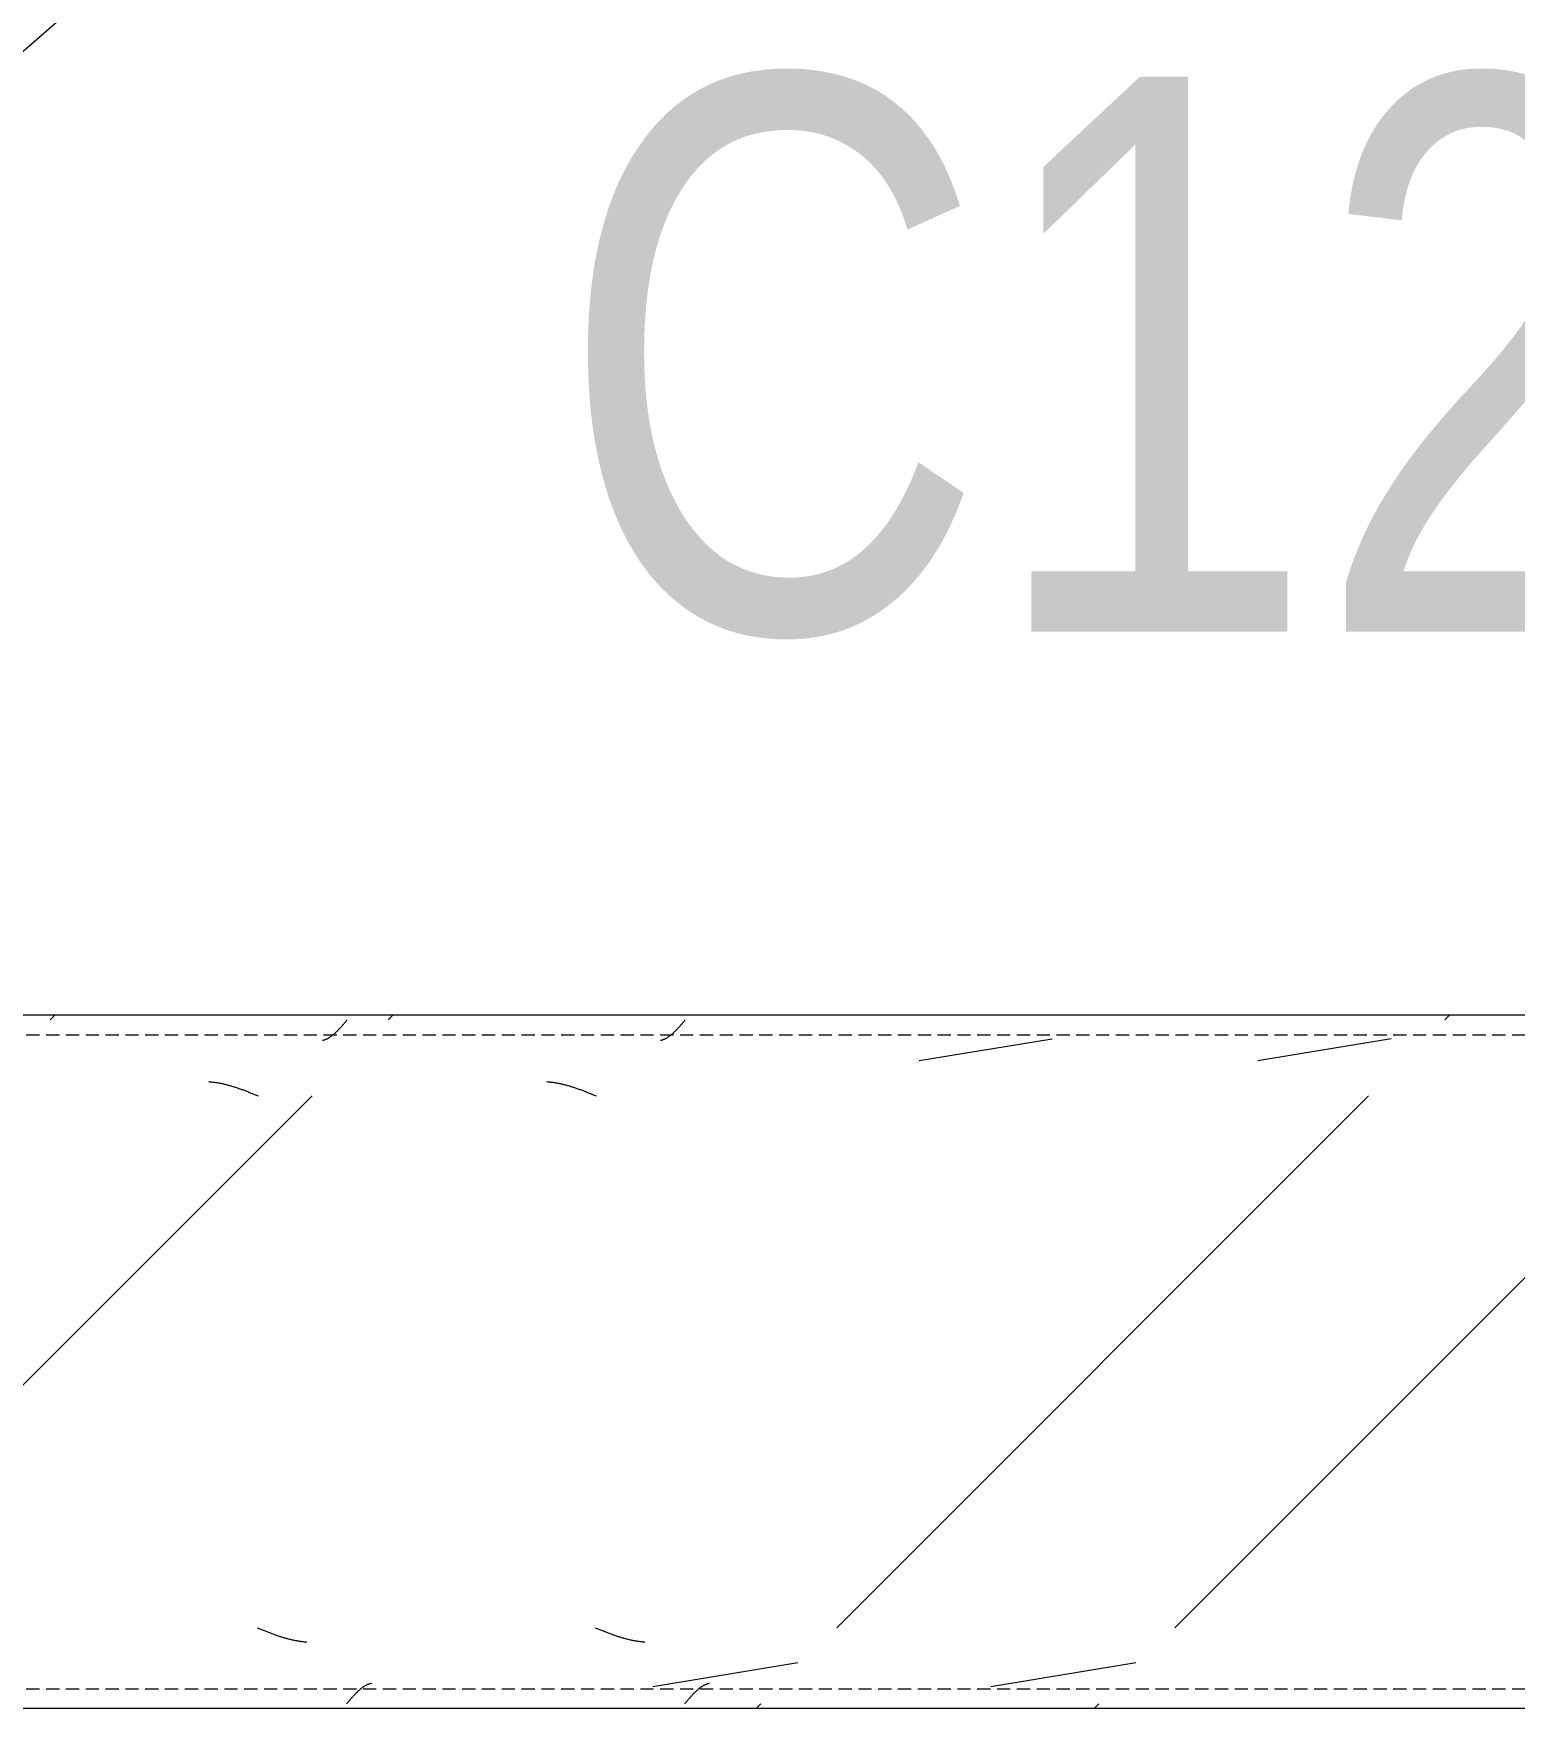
# Model space of a CAD drawing. Header units: centimetres. Extents: x -6111 to 13767, y -285 to 1600.
# Drawn here: x -3337.5 to -3284.1, y 208.8 to 269.2 of the extents above; entities that cross this region are included whole.
import ezdxf

# ---------------------------------------------------------------- set-up
doc = ezdxf.new("R2010")
doc.units = ezdxf.units.CM
doc.linetypes.add('Hidden', pattern=[0.714375, 0.47625, -0.238125])
doc.layers.add('S-BEAM', color=7, linetype='Continuous', lineweight=9)
doc.layers.add('S-BEAM-IDEN', color=7, linetype='Continuous', lineweight=18)
doc.styles.add('Century Gothic_2', font='GOTHIC.TTF', dxfattribs={"width": 0.8, "height": 20})
pattern_1 = [(45, (0, 0), (-25.14472, 25.14472), []), (45, (0, 38.1), (-25.14472, 25.14472), [])]

# ---------------------------------------------------------------- blocks, each defined once
blk = doc.blocks.new('FP_94-Elevación Eje 2')
at = {"layer": 'S-BEAM', "color": 9, "true_color": 0xc0c0c0}
for p, q in [((-5631.124, 209.537), (-5631.108, 209.55)), ((-5631.108, 209.55), (-5631.092, 209.563)), ((-5631.092, 209.563), (-5631.077, 209.575)), ((-5631.077, 209.575), (-5631.061, 209.587)), ((-5631.061, 209.587), (-5631.045, 209.598)), ((-5631.045, 209.598), (-5631.029, 209.609)), ((-5631.029, 209.609), (-5631.014, 209.62)), ((-5631.014, 209.62), (-5630.998, 209.631)), ((-5630.998, 209.631), (-5630.982, 209.641)), ((-5630.982, 209.641), (-5630.967, 209.65)), ((-5630.967, 209.65), (-5630.951, 209.66)), ((-5630.951, 209.66), (-5630.935, 209.669)), ((-5630.935, 209.669), (-5630.92, 209.677)), ((-5630.92, 209.677), (-5630.904, 209.685)), ((-5630.904, 209.685), (-5630.888, 209.693)), ((-5630.888, 209.693), (-5630.873, 209.7)), ((-5630.873, 209.7), (-5630.857, 209.707)), ((-5630.857, 209.707), (-5630.841, 209.713)), ((-5630.841, 209.713), (-5630.825, 209.719)), ((-5630.825, 209.719), (-5630.81, 209.725)), ((-5630.81, 209.725), (-5630.794, 209.73)), ((-5630.794, 209.73), (-5630.778, 209.734)), ((-5630.778, 209.734), (-5630.763, 209.738)), ((-5630.763, 209.738), (-5630.747, 209.742)), ((-5630.747, 209.742), (-5630.731, 209.745)), ((-5618.934, 209.537), (-5618.918, 209.55)), ((-5618.918, 209.55), (-5618.903, 209.563)), ((-5618.903, 209.563), (-5618.887, 209.575)), ((-5618.887, 209.575), (-5618.871, 209.587)), ((-5618.871, 209.587), (-5618.856, 209.598)), ((-5618.856, 209.598), (-5618.84, 209.609)), ((-5618.84, 209.609), (-5618.824, 209.62)), ((-5618.824, 209.62), (-5618.809, 209.631)), ((-5618.809, 209.631), (-5618.793, 209.641)), ((-5618.793, 209.641), (-5618.777, 209.65)), ((-5618.777, 209.65), (-5618.762, 209.66)), ((-5618.762, 209.66), (-5618.746, 209.669)), ((-5618.746, 209.669), (-5618.73, 209.677)), ((-5618.73, 209.677), (-5618.714, 209.685)), ((-5618.714, 209.685), (-5618.699, 209.693)), ((-5618.699, 209.693), (-5618.683, 209.7)), ((-5618.683, 209.7), (-5618.667, 209.707)), ((-5618.667, 209.707), (-5618.652, 209.713)), ((-5618.652, 209.713), (-5618.636, 209.719)), ((-5618.636, 209.719), (-5618.62, 209.725)), ((-5618.62, 209.725), (-5618.605, 209.73)), ((-5618.605, 209.73), (-5618.589, 209.734)), ((-5618.589, 209.734), (-5618.573, 209.738)), ((-5618.573, 209.738), (-5618.558, 209.742)), ((-5618.558, 209.742), (-5618.542, 209.745)), ((-5631.626, 209.003), (-5631.61, 209.021)), ((-5631.61, 209.021), (-5631.594, 209.04)), ((-5631.594, 209.04), (-5631.579, 209.059)), ((-5631.579, 209.059), (-5631.563, 209.077)), ((-5631.563, 209.077), (-5631.547, 209.095)), ((-5631.547, 209.095), (-5631.532, 209.114)), ((-5631.532, 209.114), (-5631.516, 209.132)), ((-5631.516, 209.132), (-5631.5, 209.15)), ((-5631.5, 209.15), (-5631.484, 209.169)), ((-5631.484, 209.169), (-5631.469, 209.187)), ((-5631.469, 209.187), (-5631.453, 209.205)), ((-5631.453, 209.205), (-5631.437, 209.222)), ((-5631.437, 209.222), (-5631.422, 209.24)), ((-5631.422, 209.24), (-5631.406, 209.258)), ((-5631.406, 209.258), (-5631.39, 209.275)), ((-5631.39, 209.275), (-5631.375, 209.292)), ((-5631.375, 209.292), (-5631.359, 209.309)), ((-5631.359, 209.309), (-5631.343, 209.326)), ((-5631.343, 209.326), (-5631.328, 209.343)), ((-5631.328, 209.343), (-5631.312, 209.359)), ((-5631.312, 209.359), (-5631.296, 209.376)), ((-5631.296, 209.376), (-5631.281, 209.392)), ((-5631.281, 209.392), (-5631.265, 209.407)), ((-5631.265, 209.407), (-5631.249, 209.423)), ((-5631.249, 209.423), (-5631.233, 209.438)), ((-5631.233, 209.438), (-5631.218, 209.453)), ((-5631.218, 209.453), (-5631.202, 209.468)), ((-5631.202, 209.468), (-5631.186, 209.482)), ((-5631.186, 209.482), (-5631.171, 209.496)), ((-5631.171, 209.496), (-5631.155, 209.51)), ((-5631.155, 209.51), (-5631.139, 209.524)), ((-5631.139, 209.524), (-5631.124, 209.537)), ((-5619.436, 209.003), (-5619.421, 209.021)), ((-5619.421, 209.021), (-5619.405, 209.04)), ((-5619.405, 209.04), (-5619.389, 209.059)), ((-5619.389, 209.059), (-5619.374, 209.077)), ((-5619.374, 209.077), (-5619.358, 209.095)), ((-5619.358, 209.095), (-5619.342, 209.114)), ((-5619.342, 209.114), (-5619.326, 209.132)), ((-5619.326, 209.132), (-5619.311, 209.15)), ((-5619.311, 209.15), (-5619.295, 209.169)), ((-5619.295, 209.169), (-5619.279, 209.187)), ((-5619.279, 209.187), (-5619.264, 209.205)), ((-5619.264, 209.205), (-5619.248, 209.222)), ((-5619.248, 209.222), (-5619.232, 209.24)), ((-5619.232, 209.24), (-5619.217, 209.258)), ((-5619.217, 209.258), (-5619.201, 209.275)), ((-5619.201, 209.275), (-5619.185, 209.292)), ((-5619.185, 209.292), (-5619.17, 209.309)), ((-5619.17, 209.309), (-5619.154, 209.326)), ((-5619.154, 209.326), (-5619.138, 209.343)), ((-5619.138, 209.343), (-5619.122, 209.359)), ((-5619.122, 209.359), (-5619.107, 209.376)), ((-5619.107, 209.376), (-5619.091, 209.392)), ((-5619.091, 209.392), (-5619.075, 209.407)), ((-5619.075, 209.407), (-5619.06, 209.423)), ((-5619.06, 209.423), (-5619.044, 209.438)), ((-5619.044, 209.438), (-5619.028, 209.453)), ((-5619.028, 209.453), (-5619.013, 209.468)), ((-5619.013, 209.468), (-5618.997, 209.482)), ((-5618.997, 209.482), (-5618.981, 209.496)), ((-5618.981, 209.496), (-5618.966, 209.51)), ((-5618.966, 209.51), (-5618.95, 209.524)), ((-5618.95, 209.524), (-5618.934, 209.537))]:
    blk.add_line(p, q, dxfattribs=at)
blk = doc.blocks.new('FP_95-Elevación Eje 2')
at = {"layer": 'S-BEAM', "color": 9, "true_color": 0xc0c0c0}
for p, q in [((-5634.854, 211.746), (-5634.822, 211.733)), ((-5634.822, 211.733), (-5634.791, 211.72)), ((-5634.791, 211.72), (-5634.759, 211.707)), ((-5634.759, 211.707), (-5634.728, 211.694)), ((-5634.728, 211.694), (-5634.697, 211.682)), ((-5634.697, 211.682), (-5634.665, 211.669)), ((-5634.665, 211.669), (-5634.634, 211.656)), ((-5634.634, 211.656), (-5634.602, 211.644)), ((-5634.602, 211.644), (-5634.571, 211.631)), ((-5634.571, 211.631), (-5634.54, 211.619)), ((-5634.54, 211.619), (-5634.508, 211.606)), ((-5634.508, 211.606), (-5634.477, 211.594)), ((-5634.477, 211.594), (-5634.446, 211.582)), ((-5634.446, 211.582), (-5634.414, 211.569)), ((-5634.414, 211.569), (-5634.383, 211.557)), ((-5634.383, 211.557), (-5634.351, 211.545)), ((-5634.351, 211.545), (-5634.32, 211.534)), ((-5634.32, 211.534), (-5634.289, 211.522)), ((-5634.289, 211.522), (-5634.257, 211.51)), ((-5634.257, 211.51), (-5634.226, 211.499)), ((-5634.226, 211.499), (-5634.195, 211.488)), ((-5634.195, 211.488), (-5634.163, 211.477)), ((-5634.163, 211.477), (-5634.132, 211.466)), ((-5634.132, 211.466), (-5634.1, 211.455)), ((-5634.1, 211.455), (-5634.069, 211.444)), ((-5634.069, 211.444), (-5634.038, 211.434)), ((-5634.038, 211.434), (-5634.006, 211.424)), ((-5634.006, 211.424), (-5633.975, 211.414)), ((-5633.975, 211.414), (-5633.943, 211.404)), ((-5633.943, 211.404), (-5633.912, 211.394)), ((-5633.912, 211.394), (-5633.881, 211.385)), ((-5633.881, 211.385), (-5633.849, 211.376)), ((-5633.849, 211.376), (-5633.818, 211.367)), ((-5633.818, 211.367), (-5633.787, 211.358)), ((-5622.664, 211.746), (-5622.633, 211.733)), ((-5622.633, 211.733), (-5622.601, 211.72)), ((-5622.601, 211.72), (-5622.57, 211.707)), ((-5622.57, 211.707), (-5622.539, 211.694)), ((-5622.539, 211.694), (-5622.507, 211.682)), ((-5622.507, 211.682), (-5622.476, 211.669)), ((-5622.476, 211.669), (-5622.444, 211.656)), ((-5622.444, 211.656), (-5622.413, 211.644)), ((-5622.413, 211.644), (-5622.382, 211.631)), ((-5622.382, 211.631), (-5622.35, 211.619)), ((-5622.35, 211.619), (-5622.319, 211.606)), ((-5622.319, 211.606), (-5622.288, 211.594)), ((-5622.288, 211.594), (-5622.256, 211.582)), ((-5622.256, 211.582), (-5622.225, 211.569)), ((-5622.225, 211.569), (-5622.193, 211.557)), ((-5622.193, 211.557), (-5622.162, 211.545)), ((-5622.162, 211.545), (-5622.131, 211.534)), ((-5622.131, 211.534), (-5622.099, 211.522)), ((-5622.099, 211.522), (-5622.068, 211.51)), ((-5622.068, 211.51), (-5622.036, 211.499)), ((-5622.036, 211.499), (-5622.005, 211.488)), ((-5622.005, 211.488), (-5621.974, 211.477)), ((-5621.974, 211.477), (-5621.942, 211.466)), ((-5621.942, 211.466), (-5621.911, 211.455)), ((-5621.911, 211.455), (-5621.88, 211.444)), ((-5621.88, 211.444), (-5621.848, 211.434)), ((-5621.848, 211.434), (-5621.817, 211.424)), ((-5621.817, 211.424), (-5621.785, 211.414)), ((-5621.785, 211.414), (-5621.754, 211.404)), ((-5621.754, 211.404), (-5621.723, 211.394)), ((-5621.723, 211.394), (-5621.691, 211.385)), ((-5621.691, 211.385), (-5621.66, 211.376)), ((-5621.66, 211.376), (-5621.628, 211.367)), ((-5621.628, 211.367), (-5621.597, 211.358)), ((-5633.787, 211.358), (-5633.755, 211.35)), ((-5633.755, 211.35), (-5633.724, 211.342)), ((-5633.724, 211.342), (-5633.692, 211.334)), ((-5633.692, 211.334), (-5633.661, 211.326)), ((-5633.661, 211.326), (-5633.63, 211.318)), ((-5633.63, 211.318), (-5633.598, 211.311)), ((-5633.598, 211.311), (-5633.567, 211.304)), ((-5633.567, 211.304), (-5633.535, 211.297)), ((-5633.535, 211.297), (-5633.504, 211.291)), ((-5633.504, 211.291), (-5633.473, 211.285)), ((-5633.473, 211.285), (-5633.441, 211.279)), ((-5633.441, 211.279), (-5633.41, 211.273)), ((-5633.41, 211.273), (-5633.379, 211.268)), ((-5633.379, 211.268), (-5633.347, 211.263)), ((-5633.347, 211.263), (-5633.316, 211.258)), ((-5633.316, 211.258), (-5633.284, 211.254)), ((-5633.284, 211.254), (-5633.253, 211.25)), ((-5633.253, 211.25), (-5633.222, 211.246)), ((-5633.222, 211.246), (-5633.19, 211.243)), ((-5633.19, 211.243), (-5633.159, 211.239)), ((-5633.159, 211.239), (-5633.128, 211.237)), ((-5633.128, 211.237), (-5633.096, 211.234)), ((-5633.096, 211.234), (-5633.065, 211.232)), ((-5621.597, 211.358), (-5621.566, 211.35)), ((-5621.566, 211.35), (-5621.534, 211.342)), ((-5621.534, 211.342), (-5621.503, 211.334)), ((-5621.503, 211.334), (-5621.472, 211.326)), ((-5621.472, 211.326), (-5621.44, 211.318)), ((-5621.44, 211.318), (-5621.409, 211.311)), ((-5621.409, 211.311), (-5621.377, 211.304)), ((-5621.377, 211.304), (-5621.346, 211.297)), ((-5621.346, 211.297), (-5621.315, 211.291)), ((-5621.315, 211.291), (-5621.283, 211.285)), ((-5621.283, 211.285), (-5621.252, 211.279)), ((-5621.252, 211.279), (-5621.221, 211.273)), ((-5621.221, 211.273), (-5621.189, 211.268)), ((-5621.189, 211.268), (-5621.158, 211.263)), ((-5621.158, 211.263), (-5621.126, 211.258)), ((-5621.126, 211.258), (-5621.095, 211.254)), ((-5621.095, 211.254), (-5621.064, 211.25)), ((-5621.064, 211.25), (-5621.032, 211.246)), ((-5621.032, 211.246), (-5621.001, 211.243)), ((-5621.001, 211.243), (-5620.969, 211.239)), ((-5620.969, 211.239), (-5620.938, 211.237)), ((-5620.938, 211.237), (-5620.907, 211.234)), ((-5620.907, 211.234), (-5620.875, 211.232))]:
    blk.add_line(p, q, dxfattribs=at)
blk = doc.blocks.new('FP_96-Elevación Eje 2')
at = {"layer": 'S-BEAM', "color": 9, "true_color": 0xc0c0c0}
for p, q in [((-5636.608, 231.433), (-5636.577, 231.431)), ((-5636.577, 231.431), (-5636.546, 231.428)), ((-5636.546, 231.428), (-5636.514, 231.425)), ((-5636.514, 231.425), (-5636.483, 231.422)), ((-5636.483, 231.422), (-5636.452, 231.418)), ((-5636.452, 231.418), (-5636.42, 231.415)), ((-5636.42, 231.415), (-5636.389, 231.41)), ((-5636.389, 231.41), (-5636.357, 231.406)), ((-5636.357, 231.406), (-5636.326, 231.401)), ((-5636.326, 231.401), (-5636.295, 231.396)), ((-5636.295, 231.396), (-5636.263, 231.391)), ((-5636.263, 231.391), (-5636.232, 231.386)), ((-5636.232, 231.386), (-5636.2, 231.38)), ((-5636.2, 231.38), (-5636.169, 231.374)), ((-5636.169, 231.374), (-5636.138, 231.367)), ((-5636.138, 231.367), (-5636.106, 231.36)), ((-5636.106, 231.36), (-5636.075, 231.353)), ((-5636.075, 231.353), (-5636.044, 231.346)), ((-5636.044, 231.346), (-5636.012, 231.339)), ((-5636.012, 231.339), (-5635.981, 231.331)), ((-5635.981, 231.331), (-5635.949, 231.323)), ((-5635.949, 231.323), (-5635.918, 231.315)), ((-5635.918, 231.315), (-5635.887, 231.306)), ((-5635.887, 231.306), (-5635.855, 231.298)), ((-5635.855, 231.298), (-5635.824, 231.289)), ((-5635.824, 231.289), (-5635.793, 231.28)), ((-5624.419, 231.433), (-5624.388, 231.431)), ((-5624.388, 231.431), (-5624.356, 231.428)), ((-5624.356, 231.428), (-5624.325, 231.425)), ((-5624.325, 231.425), (-5624.294, 231.422)), ((-5624.294, 231.422), (-5624.262, 231.418)), ((-5624.262, 231.418), (-5624.231, 231.415)), ((-5624.231, 231.415), (-5624.199, 231.41)), ((-5624.199, 231.41), (-5624.168, 231.406)), ((-5624.168, 231.406), (-5624.137, 231.401)), ((-5624.137, 231.401), (-5624.105, 231.396)), ((-5624.105, 231.396), (-5624.074, 231.391)), ((-5624.074, 231.391), (-5624.042, 231.386)), ((-5624.042, 231.386), (-5624.011, 231.38)), ((-5624.011, 231.38), (-5623.98, 231.374)), ((-5623.98, 231.374), (-5623.948, 231.367)), ((-5623.948, 231.367), (-5623.917, 231.36)), ((-5623.917, 231.36), (-5623.886, 231.353)), ((-5623.886, 231.353), (-5623.854, 231.346)), ((-5623.854, 231.346), (-5623.823, 231.339)), ((-5623.823, 231.339), (-5623.791, 231.331)), ((-5623.791, 231.331), (-5623.76, 231.323)), ((-5623.76, 231.323), (-5623.729, 231.315)), ((-5623.729, 231.315), (-5623.697, 231.306)), ((-5623.697, 231.306), (-5623.666, 231.298)), ((-5623.666, 231.298), (-5623.634, 231.289)), ((-5623.634, 231.289), (-5623.603, 231.28)), ((-5635.793, 231.28), (-5635.761, 231.27)), ((-5635.761, 231.27), (-5635.73, 231.261)), ((-5635.73, 231.261), (-5635.698, 231.251)), ((-5635.698, 231.251), (-5635.667, 231.241)), ((-5635.667, 231.241), (-5635.636, 231.231)), ((-5635.636, 231.231), (-5635.604, 231.22)), ((-5635.604, 231.22), (-5635.573, 231.21)), ((-5635.573, 231.21), (-5635.541, 231.199)), ((-5635.541, 231.199), (-5635.51, 231.188)), ((-5635.51, 231.188), (-5635.479, 231.177)), ((-5635.479, 231.177), (-5635.447, 231.166)), ((-5635.447, 231.166), (-5635.416, 231.154)), ((-5635.416, 231.154), (-5635.385, 231.143)), ((-5635.385, 231.143), (-5635.353, 231.131)), ((-5635.353, 231.131), (-5635.322, 231.119)), ((-5635.322, 231.119), (-5635.29, 231.107)), ((-5635.29, 231.107), (-5635.259, 231.095)), ((-5635.259, 231.095), (-5635.228, 231.083)), ((-5635.228, 231.083), (-5635.196, 231.071)), ((-5635.196, 231.071), (-5635.165, 231.058)), ((-5635.165, 231.058), (-5635.133, 231.046)), ((-5635.133, 231.046), (-5635.102, 231.034)), ((-5635.102, 231.034), (-5635.071, 231.021)), ((-5635.071, 231.021), (-5635.039, 231.008)), ((-5635.039, 231.008), (-5635.008, 230.996)), ((-5635.008, 230.996), (-5634.977, 230.983)), ((-5634.977, 230.983), (-5634.945, 230.97)), ((-5634.945, 230.97), (-5634.914, 230.957)), ((-5634.914, 230.957), (-5634.882, 230.945)), ((-5634.882, 230.945), (-5634.851, 230.932)), ((-5634.851, 230.932), (-5634.82, 230.919)), ((-5623.603, 231.28), (-5623.572, 231.27)), ((-5623.572, 231.27), (-5623.54, 231.261)), ((-5623.54, 231.261), (-5623.509, 231.251)), ((-5623.509, 231.251), (-5623.478, 231.241)), ((-5623.478, 231.241), (-5623.446, 231.231)), ((-5623.446, 231.231), (-5623.415, 231.22)), ((-5623.415, 231.22), (-5623.383, 231.21)), ((-5623.383, 231.21), (-5623.352, 231.199)), ((-5623.352, 231.199), (-5623.321, 231.188)), ((-5623.321, 231.188), (-5623.289, 231.177)), ((-5623.289, 231.177), (-5623.258, 231.166)), ((-5623.258, 231.166), (-5623.227, 231.154)), ((-5623.227, 231.154), (-5623.195, 231.143)), ((-5623.195, 231.143), (-5623.164, 231.131)), ((-5623.164, 231.131), (-5623.132, 231.119)), ((-5623.132, 231.119), (-5623.101, 231.107)), ((-5623.101, 231.107), (-5623.07, 231.095)), ((-5623.07, 231.095), (-5623.038, 231.083)), ((-5623.038, 231.083), (-5623.007, 231.071)), ((-5623.007, 231.071), (-5622.975, 231.058)), ((-5622.975, 231.058), (-5622.944, 231.046)), ((-5622.944, 231.046), (-5622.913, 231.034)), ((-5622.913, 231.034), (-5622.881, 231.021)), ((-5622.881, 231.021), (-5622.85, 231.008)), ((-5622.85, 231.008), (-5622.819, 230.996)), ((-5622.819, 230.996), (-5622.787, 230.983)), ((-5622.787, 230.983), (-5622.756, 230.97)), ((-5622.756, 230.97), (-5622.724, 230.957)), ((-5622.724, 230.957), (-5622.693, 230.945)), ((-5622.693, 230.945), (-5622.662, 230.932)), ((-5622.662, 230.932), (-5622.63, 230.919))]:
    blk.add_line(p, q, dxfattribs=at)
blk = doc.blocks.new('FP_97-Elevación Eje 2')
at = {"layer": 'S-BEAM', "color": 9, "true_color": 0xc0c0c0}
for p, q in [((-5632.154, 233.09), (-5632.139, 233.102)), ((-5632.139, 233.102), (-5632.123, 233.115)), ((-5632.123, 233.115), (-5632.107, 233.127)), ((-5632.107, 233.127), (-5632.091, 233.141)), ((-5632.091, 233.141), (-5632.076, 233.154)), ((-5632.076, 233.154), (-5632.06, 233.168)), ((-5632.06, 233.168), (-5632.044, 233.182)), ((-5632.044, 233.182), (-5632.029, 233.197)), ((-5632.029, 233.197), (-5632.013, 233.211)), ((-5632.013, 233.211), (-5631.997, 233.226)), ((-5631.997, 233.226), (-5631.982, 233.242)), ((-5631.982, 233.242), (-5631.966, 233.257)), ((-5631.966, 233.257), (-5631.95, 233.273)), ((-5631.95, 233.273), (-5631.935, 233.289)), ((-5631.935, 233.289), (-5631.919, 233.305)), ((-5631.919, 233.305), (-5631.903, 233.322)), ((-5631.903, 233.322), (-5631.887, 233.338)), ((-5631.887, 233.338), (-5631.872, 233.355)), ((-5631.872, 233.355), (-5631.856, 233.372)), ((-5631.856, 233.372), (-5631.84, 233.39)), ((-5631.84, 233.39), (-5631.825, 233.407)), ((-5631.825, 233.407), (-5631.809, 233.424)), ((-5631.809, 233.424), (-5631.793, 233.442)), ((-5631.793, 233.442), (-5631.778, 233.46)), ((-5631.778, 233.46), (-5631.762, 233.478)), ((-5631.762, 233.478), (-5631.746, 233.496)), ((-5631.746, 233.496), (-5631.731, 233.514)), ((-5631.731, 233.514), (-5631.715, 233.532)), ((-5631.715, 233.532), (-5631.699, 233.551)), ((-5631.699, 233.551), (-5631.683, 233.569)), ((-5631.683, 233.569), (-5631.668, 233.588)), ((-5631.668, 233.588), (-5631.652, 233.606)), ((-5631.652, 233.606), (-5631.636, 233.625)), ((-5631.636, 233.625), (-5631.621, 233.643)), ((-5631.621, 233.643), (-5631.605, 233.662)), ((-5619.965, 233.09), (-5619.949, 233.102)), ((-5619.949, 233.102), (-5619.933, 233.115)), ((-5619.933, 233.115), (-5619.918, 233.127)), ((-5619.918, 233.127), (-5619.902, 233.141)), ((-5619.902, 233.141), (-5619.886, 233.154)), ((-5619.886, 233.154), (-5619.871, 233.168)), ((-5619.871, 233.168), (-5619.855, 233.182)), ((-5619.855, 233.182), (-5619.839, 233.197)), ((-5619.839, 233.197), (-5619.824, 233.211)), ((-5619.824, 233.211), (-5619.808, 233.226)), ((-5619.808, 233.226), (-5619.792, 233.242)), ((-5619.792, 233.242), (-5619.776, 233.257)), ((-5619.776, 233.257), (-5619.761, 233.273)), ((-5619.761, 233.273), (-5619.745, 233.289)), ((-5619.745, 233.289), (-5619.729, 233.305)), ((-5619.729, 233.305), (-5619.714, 233.322)), ((-5619.714, 233.322), (-5619.698, 233.338)), ((-5619.698, 233.338), (-5619.682, 233.355)), ((-5619.682, 233.355), (-5619.667, 233.372)), ((-5619.667, 233.372), (-5619.651, 233.39)), ((-5619.651, 233.39), (-5619.635, 233.407)), ((-5619.635, 233.407), (-5619.62, 233.424)), ((-5619.62, 233.424), (-5619.604, 233.442)), ((-5619.604, 233.442), (-5619.588, 233.46)), ((-5619.588, 233.46), (-5619.573, 233.478)), ((-5619.573, 233.478), (-5619.557, 233.496)), ((-5619.557, 233.496), (-5619.541, 233.514)), ((-5619.541, 233.514), (-5619.525, 233.532)), ((-5619.525, 233.532), (-5619.51, 233.551)), ((-5619.51, 233.551), (-5619.494, 233.569)), ((-5619.494, 233.569), (-5619.478, 233.588)), ((-5619.478, 233.588), (-5619.463, 233.606)), ((-5619.463, 233.606), (-5619.447, 233.625)), ((-5619.447, 233.625), (-5619.431, 233.643)), ((-5619.431, 233.643), (-5619.416, 233.662)), ((-5632.499, 232.919), (-5632.484, 232.922)), ((-5632.484, 232.922), (-5632.468, 232.926)), ((-5632.468, 232.926), (-5632.452, 232.93)), ((-5632.452, 232.93), (-5632.437, 232.935)), ((-5632.437, 232.935), (-5632.421, 232.94)), ((-5632.421, 232.94), (-5632.405, 232.946)), ((-5632.405, 232.946), (-5632.39, 232.951)), ((-5632.39, 232.951), (-5632.374, 232.958)), ((-5632.374, 232.958), (-5632.358, 232.965)), ((-5632.358, 232.965), (-5632.343, 232.972)), ((-5632.343, 232.972), (-5632.327, 232.98)), ((-5632.327, 232.98), (-5632.311, 232.988)), ((-5632.311, 232.988), (-5632.295, 232.996)), ((-5632.295, 232.996), (-5632.28, 233.005)), ((-5632.28, 233.005), (-5632.264, 233.014)), ((-5632.264, 233.014), (-5632.248, 233.024)), ((-5632.248, 233.024), (-5632.233, 233.034)), ((-5632.233, 233.034), (-5632.217, 233.044)), ((-5632.217, 233.044), (-5632.201, 233.055)), ((-5632.201, 233.055), (-5632.186, 233.066)), ((-5632.186, 233.066), (-5632.17, 233.078)), ((-5632.17, 233.078), (-5632.154, 233.09)), ((-5620.31, 232.919), (-5620.294, 232.922)), ((-5620.294, 232.922), (-5620.279, 232.926)), ((-5620.279, 232.926), (-5620.263, 232.93)), ((-5620.263, 232.93), (-5620.247, 232.935)), ((-5620.247, 232.935), (-5620.232, 232.94)), ((-5620.232, 232.94), (-5620.216, 232.946)), ((-5620.216, 232.946), (-5620.2, 232.951)), ((-5620.2, 232.951), (-5620.184, 232.958)), ((-5620.184, 232.958), (-5620.169, 232.965)), ((-5620.169, 232.965), (-5620.153, 232.972)), ((-5620.153, 232.972), (-5620.137, 232.98)), ((-5620.137, 232.98), (-5620.122, 232.988)), ((-5620.122, 232.988), (-5620.106, 232.996)), ((-5620.106, 232.996), (-5620.09, 233.005)), ((-5620.09, 233.005), (-5620.075, 233.014)), ((-5620.075, 233.014), (-5620.059, 233.024)), ((-5620.059, 233.024), (-5620.043, 233.034)), ((-5620.043, 233.034), (-5620.028, 233.044)), ((-5620.028, 233.044), (-5620.012, 233.055)), ((-5620.012, 233.055), (-5619.996, 233.066)), ((-5619.996, 233.066), (-5619.98, 233.078)), ((-5619.98, 233.078), (-5619.965, 233.09))]:
    blk.add_line(p, q, dxfattribs=at)
blk = doc.blocks.new('C Shapes - C12X25-1755447-Elevación Eje 2')
at = {"layer": 'S-BEAM', "true_color": 0xc0c0c0}
h = blk.add_hatch(dxfattribs=at)
h.set_pattern_fill('FP_2', color=9, style=0, pattern_type=2)
h.set_pattern_definition(pattern_1)
h.paths.add_polyline_path([(-5491.425, 233.662), (-5484.838, 233.662), (-5484.838, 233.832), (-5681.754, 233.832), (-5681.754, 233.662), (-5498.637, 233.662)])
h = blk.add_hatch(dxfattribs=at)
h.set_pattern_fill('FP_33', color=9, style=0, pattern_type=2)
h.set_pattern_definition([(9.334, (0, 238.242), (-25.145168, 4.132435), []), (9.334, (0, 244.504), (-25.145168, 4.132435), [])])
h.paths.add_polyline_path([(-5657.306, 232.174), (-5484.838, 232.234), (-5484.838, 233.034), (-5678.131, 232.945), (-5678.004, 232.866), (-5678.004, 232.174), (-5671.731, 232.174)])
h = blk.add_hatch(dxfattribs=at)
h.set_pattern_fill('FP_2', color=9, style=0, pattern_type=2)
h.set_pattern_definition(pattern_1)
h.paths.add_polyline_path([(-5678.004, 211.746), (-5484.838, 211.746), (-5484.838, 230.919), (-5678.004, 230.919), (-5678.004, 221.878)])
h = blk.add_hatch(dxfattribs=at)
h.set_pattern_fill('FP_32', color=9, style=0, pattern_type=2)
h.set_pattern_definition([(9.334, (0, 192.465), (-25.145168, 4.132435), []), (9.334, (0, 198.727), (-25.145168, 4.132435), [])])
h.paths.add_polyline_path([(-5678.665, 209.631), (-5484.838, 209.631), (-5484.838, 210.491), (-5678.004, 210.491), (-5678.004, 209.799), (-5678.131, 209.719), (-5678.954, 209.64), (-5678.943, 209.631)])
h = blk.add_hatch(dxfattribs=at)
h.set_pattern_fill('FP_2', color=9, style=0, pattern_type=2)
h.set_pattern_definition(pattern_1)
h.paths.add_polyline_path([(-5614.033, 208.832), (-5484.838, 208.832), (-5484.838, 209.003), (-5681.754, 209.003), (-5681.754, 208.832), (-5671.731, 208.832)])
at = {"layer": 'S-BEAM'}
for p, q in [((-5484.838, 233.832), (-5681.754, 233.832)), ((-5484.838, 208.832), (-5681.754, 208.832))]:
    blk.add_line(p, q, dxfattribs=at)
at = {"layer": 'S-BEAM', "linetype": 'Hidden'}
for p, q in [((-5681.754, 233.123), (-5484.838, 233.123)), ((-5681.754, 209.542), (-5484.838, 209.542))]:
    blk.add_line(p, q, dxfattribs=at)
at = {"layer": 'S-BEAM'}
for name in ['FP_97-Elevación Eje 2', 'FP_96-Elevación Eje 2', 'FP_95-Elevación Eje 2', 'FP_94-Elevación Eje 2']:
    blk.add_blockref(name, (0, 0), dxfattribs=at)
blk = doc.blocks.new('M_L Equal Angles - L51X51X3_2-1755759-Elevación Eje 2')
at = {"layer": 'S-BEAM', "true_color": 0xc0c0c0}
h = blk.add_hatch(dxfattribs=at)
h.set_pattern_fill('FP_4', color=9, style=0, pattern_type=2)
h.set_pattern_definition(pattern_1)
h.paths.add_polyline_path([(-5668.932, 246.236), (-5487.821, 404.067), (-5491.159, 407.897), (-5672.27, 250.066), (-5671.731, 249.447)])
at = {"layer": 'S-BEAM'}
blk.add_line((-5487.821, 404.067), (-5668.932, 246.236), dxfattribs=at)

msp = doc.modelspace()

# ---------------------------------------------------------------- block references
at = {"layer": 'S-BEAM'}
for name in ['M_L Equal Angles - L51X51X3_2-1755759-Elevación Eje 2', 'C Shapes - C12X25-1755447-Elevación Eje 2']:
    msp.add_blockref(name, (2305.433, 0), dxfattribs=at)

# ---------------------------------------------------------------- texts
at = {"layer": 'S-BEAM-IDEN', "lineweight": 9, "insert": (-3318.581, 267.659), "char_height": 20, "width": 97.4852, "attachment_point": 1, "style": 'Century Gothic_2'}
msp.add_mtext('C12x25', dxfattribs=at)

doc.saveas('drawing.dxf')
